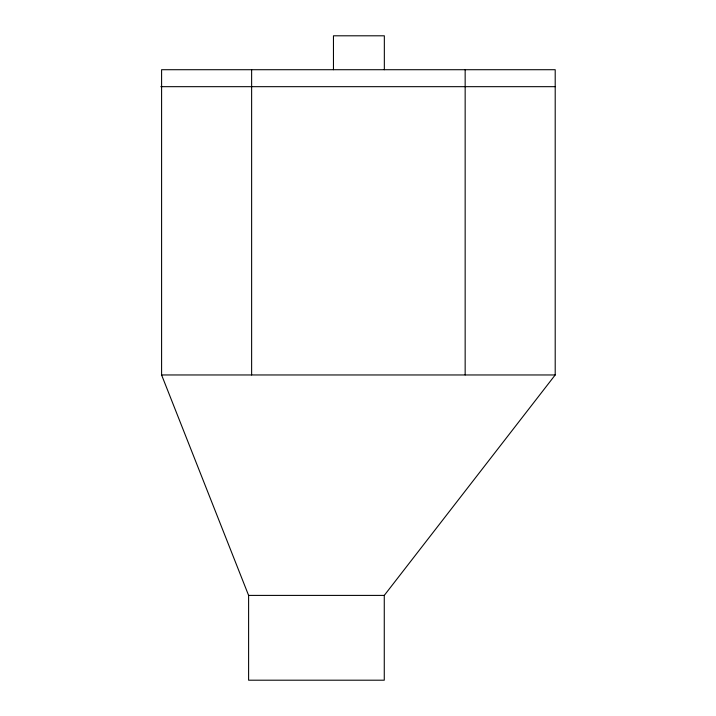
<?xml version="1.0" encoding="UTF-8"?>
<svg xmlns="http://www.w3.org/2000/svg" width="716" height="716" viewBox="0 0 716 716"><rect width="100%" height="100%" fill="white"/><g stroke="black" fill="none" stroke-linecap="round" stroke-linejoin="round"><path stroke-width="1.07" d="M384.268 595.408L555.204 374.96L555.204 69.712L161.592 69.712L161.592 374.96L248.604 595.408L248.604 680.2L384.268 680.2L384.268 595.408L248.604 595.408M160.796 86.672L555.204 86.672M161.592 374.96L555.204 374.96M465.158 69.712L465.158 374.96M384.34 69.712L384.34 35.8L333.459 35.8L333.459 69.712M251.629 69.712L251.629 374.96"/></g></svg>
